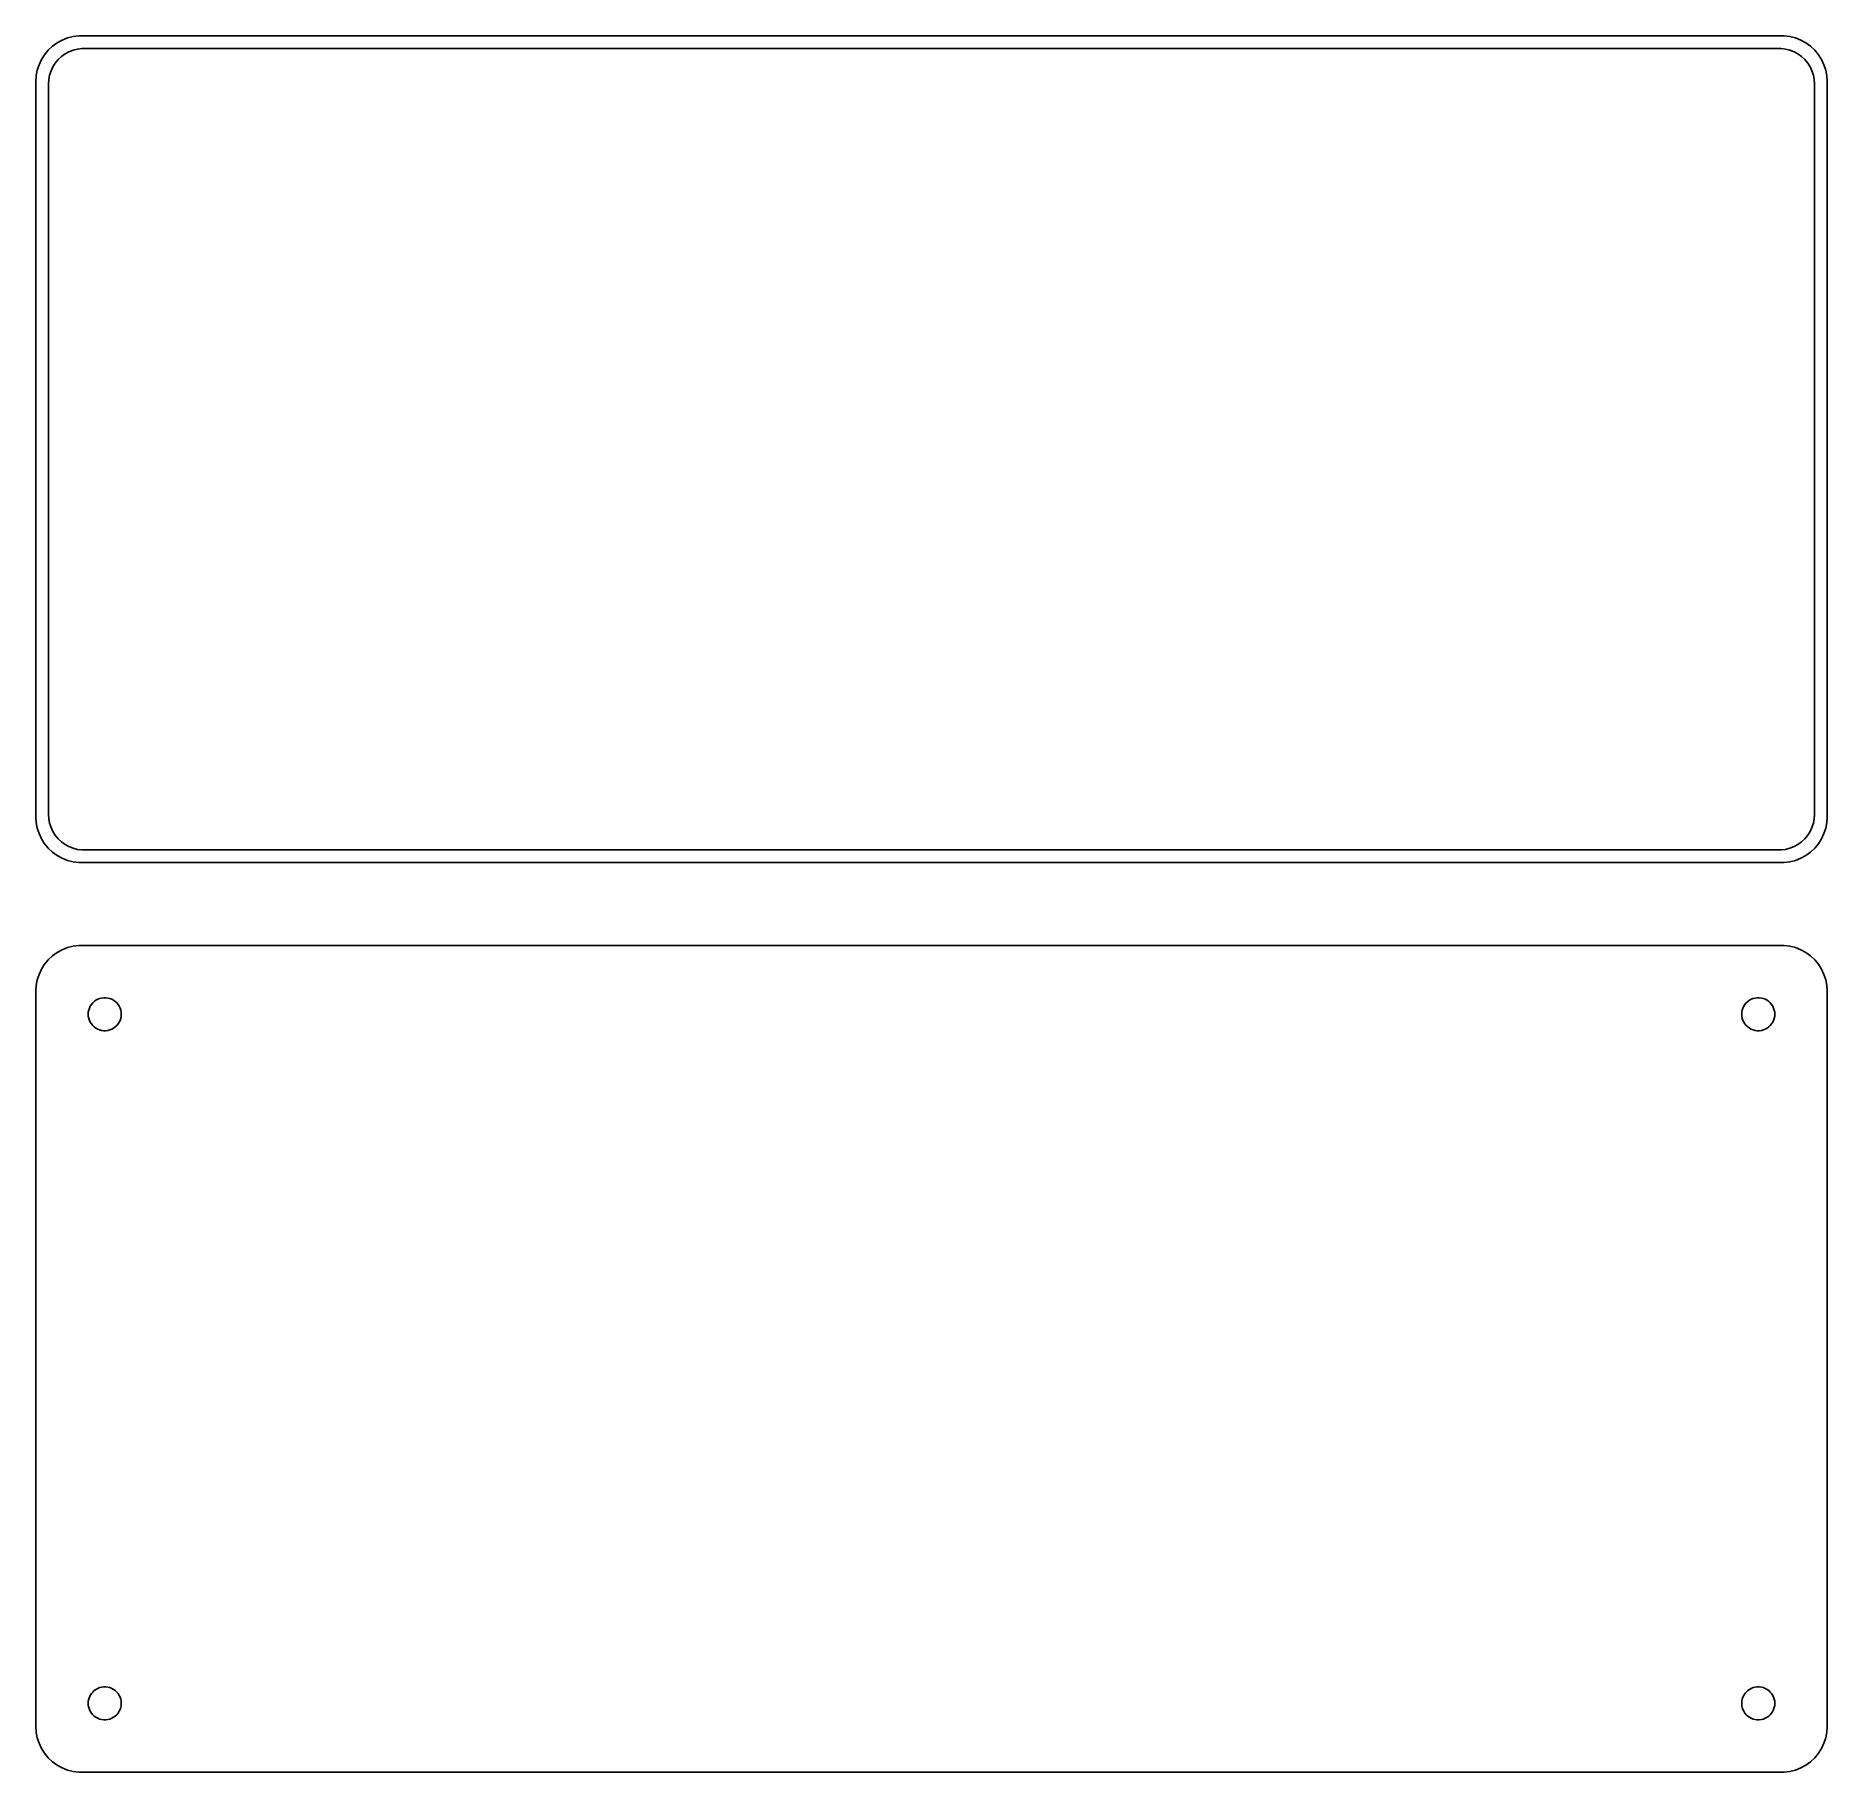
# Model space of a CAD drawing. Header units: metres. Extents: x -98 to 98, y 54 to 243.
import ezdxf

# ---------------------------------------------------------------- set-up
doc = ezdxf.new("R2010")
doc.units = ezdxf.units.M

msp = doc.modelspace()

# ---------------------------------------------------------------- linework, layer by layer
for p, q in [((-95.6871, 241.853), (-96.1448, 241.423)), ((-95.1791, 242.222), (-95.6871, 241.853)), ((-94.6289, 242.524), (-95.1791, 242.222)), ((-94.0451, 242.755), (-94.6289, 242.524)), ((-93.4369, 242.911), (-94.0451, 242.755)), ((-92.8139, 242.99), (-93.4369, 242.911)), ((92.8139, 242.99), (-92.8139, 242.99)), ((93.4369, 242.911), (92.8139, 242.99)), ((94.0451, 242.755), (93.4369, 242.911)), ((94.6289, 242.524), (94.0451, 242.755)), ((95.1791, 242.222), (94.6289, 242.524)), ((95.6871, 241.853), (95.1791, 242.222)), ((96.1448, 241.423), (95.6871, 241.853)), ((-96.8815, 240.409), (-97.1489, 239.841)), ((-96.5451, 240.939), (-96.8815, 240.409)), ((-96.1448, 241.423), (-96.5451, 240.939)), ((-95.6408, 239.614), (-95.3805, 240.024)), ((-95.3805, 240.024), (-95.0707, 240.399)), ((-95.0707, 240.399), (-94.7165, 240.731)), ((-94.7165, 240.731), (-94.3234, 241.017)), ((-94.3234, 241.017), (-93.8975, 241.251)), ((-93.8975, 241.251), (-93.4457, 241.43)), ((-93.4457, 241.43), (-92.9751, 241.551)), ((-92.9751, 241.551), (-92.493, 241.612)), ((-92.493, 241.612), (92.493, 241.612)), ((92.493, 241.612), (92.9751, 241.551)), ((92.9751, 241.551), (93.4457, 241.43)), ((93.4457, 241.43), (93.8975, 241.251)), ((93.8975, 241.251), (94.3234, 241.017)), ((94.3234, 241.017), (94.7165, 240.731)), ((94.7165, 240.731), (95.0707, 240.399)), ((95.0707, 240.399), (95.3805, 240.024)), ((95.3805, 240.024), (95.6408, 239.614)), ((96.5451, 240.939), (96.1448, 241.423)), ((96.8815, 240.409), (96.5451, 240.939)), ((97.1489, 239.841), (96.8815, 240.409)), ((-97.4606, 238.627), (-97.5, 238)), ((-97.5, 238), (-97.5, 158)), ((-97.3429, 239.243), (-97.4606, 238.627)), ((-97.1489, 239.841), (-97.3429, 239.243)), ((-96.1195, 237.75), (-96.089, 238.235)), ((-96.089, 238.235), (-95.9979, 238.712)), ((-95.9979, 238.712), (-95.8477, 239.174)), ((-95.8477, 239.174), (-95.6408, 239.614)), ((95.6408, 239.614), (95.8477, 239.174)), ((95.8477, 239.174), (95.9979, 238.712)), ((95.9979, 238.712), (96.089, 238.235)), ((96.089, 238.235), (96.1195, 237.75)), ((97.3429, 239.243), (97.1489, 239.841)), ((97.4606, 238.627), (97.3429, 239.243)), ((97.5, 238), (97.4606, 238.627)), ((97.5, 158), (97.5, 238)), ((-96.1195, 158.25), (-96.1195, 237.75)), ((96.1195, 237.75), (96.1195, 158.25)), ((-97.5, 158), (-97.4606, 157.373)), ((-96.089, 157.765), (-96.1195, 158.25)), ((96.1195, 158.25), (96.089, 157.765)), ((97.4606, 157.373), (97.5, 158)), ((-97.4606, 157.373), (-97.3429, 156.757)), ((-97.3429, 156.757), (-97.1489, 156.159)), ((-97.1489, 156.159), (-96.8815, 155.591)), ((-95.9979, 157.288), (-96.089, 157.765)), ((-95.8477, 156.826), (-95.9979, 157.288)), ((-95.6408, 156.386), (-95.8477, 156.826)), ((-95.3805, 155.976), (-95.6408, 156.386)), ((95.6408, 156.386), (95.3805, 155.976)), ((95.8477, 156.826), (95.6408, 156.386)), ((95.9979, 157.288), (95.8477, 156.826)), ((96.089, 157.765), (95.9979, 157.288)), ((96.8815, 155.591), (97.1489, 156.159)), ((97.1489, 156.159), (97.3429, 156.757)), ((97.3429, 156.757), (97.4606, 157.373)), ((-96.8815, 155.591), (-96.5451, 155.061)), ((-96.5451, 155.061), (-96.1448, 154.577)), ((-96.1448, 154.577), (-95.6871, 154.147)), ((-95.6871, 154.147), (-95.1791, 153.778)), ((-95.0707, 155.601), (-95.3805, 155.976)), ((-94.7165, 155.269), (-95.0707, 155.601)), ((-94.3234, 154.983), (-94.7165, 155.269)), ((-93.8975, 154.749), (-94.3234, 154.983)), ((-93.4457, 154.57), (-93.8975, 154.749)), ((-92.9751, 154.449), (-93.4457, 154.57)), ((-92.493, 154.388), (-92.9751, 154.449)), ((92.493, 154.388), (-92.493, 154.388)), ((92.9751, 154.449), (92.493, 154.388)), ((93.4457, 154.57), (92.9751, 154.449)), ((93.8975, 154.749), (93.4457, 154.57)), ((94.3234, 154.983), (93.8975, 154.749)), ((94.7165, 155.269), (94.3234, 154.983)), ((95.0707, 155.601), (94.7165, 155.269)), ((95.3805, 155.976), (95.0707, 155.601)), ((95.1791, 153.778), (95.6871, 154.147)), ((95.6871, 154.147), (96.1448, 154.577)), ((96.1448, 154.577), (96.5451, 155.061)), ((96.5451, 155.061), (96.8815, 155.591)), ((-95.1791, 153.778), (-94.6289, 153.476)), ((-94.6289, 153.476), (-94.0451, 153.245)), ((-94.0451, 153.245), (-93.4369, 153.089)), ((-93.4369, 153.089), (-92.8139, 153.01)), ((-92.8139, 153.01), (92.8139, 153.01)), ((92.8139, 153.01), (93.4369, 153.089)), ((93.4369, 153.089), (94.0451, 153.245)), ((94.0451, 153.245), (94.6289, 153.476)), ((94.6289, 153.476), (95.1791, 153.778)), ((-96.1448, 142.423), (-96.5451, 141.939)), ((-95.6871, 142.853), (-96.1448, 142.423)), ((-95.1791, 143.222), (-95.6871, 142.853)), ((-94.6289, 143.524), (-95.1791, 143.222)), ((-94.0451, 143.755), (-94.6289, 143.524)), ((-93.4369, 143.911), (-94.0451, 143.755)), ((-92.8139, 143.99), (-93.4369, 143.911)), ((92.8139, 143.99), (-92.8139, 143.99)), ((93.4369, 143.911), (92.8139, 143.99)), ((94.0451, 143.755), (93.4369, 143.911)), ((94.6289, 143.524), (94.0451, 143.755)), ((95.1791, 143.222), (94.6289, 143.524)), ((95.6871, 142.853), (95.1791, 143.222)), ((96.1448, 142.423), (95.6871, 142.853)), ((96.5451, 141.939), (96.1448, 142.423)), ((-97.1489, 140.841), (-97.3429, 140.243)), ((-96.8815, 141.409), (-97.1489, 140.841)), ((-96.5451, 141.939), (-96.8815, 141.409)), ((96.8815, 141.409), (96.5451, 141.939)), ((97.1489, 140.841), (96.8815, 141.409)), ((97.3429, 140.243), (97.1489, 140.841)), ((-97.4606, 139.627), (-97.5, 139)), ((-97.5, 139), (-97.5, 59)), ((-97.3429, 140.243), (-97.4606, 139.627)), ((97.4606, 139.627), (97.3429, 140.243)), ((97.5, 139), (97.4606, 139.627)), ((97.5, 59), (97.5, 139)), ((-91.8, 136.5), (-91.7858, 136.726)), ((-91.7858, 136.274), (-91.8, 136.5)), ((-91.7858, 136.726), (-91.7434, 136.948)), ((-91.7434, 136.948), (-91.6736, 137.163)), ((-91.6736, 137.163), (-91.5773, 137.367)), ((-91.5773, 137.367), (-91.4562, 137.558)), ((-91.4562, 137.558), (-91.3121, 137.732)), ((-91.3121, 137.732), (-91.1474, 137.887)), ((-91.1474, 137.887), (-90.9645, 138.02)), ((-90.9645, 138.02), (-90.7664, 138.129)), ((-90.7664, 138.129), (-90.5562, 138.212)), ((-90.5562, 138.212), (-90.3373, 138.268)), ((-90.3373, 138.268), (-90.113, 138.296)), ((-90.113, 138.296), (-89.887, 138.296)), ((-89.887, 138.296), (-89.6627, 138.268)), ((-89.6627, 138.268), (-89.4438, 138.212)), ((-89.4438, 138.212), (-89.2336, 138.129)), ((-89.2336, 138.129), (-89.0355, 138.02)), ((-89.0355, 138.02), (-88.8526, 137.887)), ((-88.8526, 137.887), (-88.6879, 137.732)), ((-88.6879, 137.732), (-88.5438, 137.558)), ((-88.5438, 137.558), (-88.4226, 137.367)), ((-88.4226, 137.367), (-88.3264, 137.163)), ((-88.3264, 137.163), (-88.2565, 136.948)), ((-88.2565, 136.948), (-88.2142, 136.726)), ((-88.2142, 136.726), (-88.2, 136.5)), ((-88.2, 136.5), (-88.2142, 136.274)), ((88.2, 136.5), (88.2142, 136.726)), ((88.2142, 136.274), (88.2, 136.5)), ((88.2142, 136.726), (88.2565, 136.948)), ((88.2565, 136.948), (88.3264, 137.163)), ((88.3264, 137.163), (88.4226, 137.367)), ((88.4226, 137.367), (88.5438, 137.558)), ((88.5438, 137.558), (88.6879, 137.732)), ((88.6879, 137.732), (88.8526, 137.887)), ((88.8526, 137.887), (89.0355, 138.02)), ((89.0355, 138.02), (89.2336, 138.129)), ((89.2336, 138.129), (89.4438, 138.212)), ((89.4438, 138.212), (89.6627, 138.268)), ((89.6627, 138.268), (89.887, 138.296)), ((89.887, 138.296), (90.113, 138.296)), ((90.113, 138.296), (90.3373, 138.268)), ((90.3373, 138.268), (90.5562, 138.212)), ((90.5562, 138.212), (90.7664, 138.129)), ((90.7664, 138.129), (90.9645, 138.02)), ((90.9645, 138.02), (91.1474, 137.887)), ((91.1474, 137.887), (91.3121, 137.732)), ((91.3121, 137.732), (91.4562, 137.558)), ((91.4562, 137.558), (91.5773, 137.367)), ((91.5773, 137.367), (91.6736, 137.163)), ((91.6736, 137.163), (91.7434, 136.948)), ((91.7434, 136.948), (91.7858, 136.726)), ((91.7858, 136.726), (91.8, 136.5)), ((91.8, 136.5), (91.7858, 136.274)), ((-91.7434, 136.052), (-91.7858, 136.274)), ((-91.6736, 135.837), (-91.7434, 136.052)), ((-91.5773, 135.633), (-91.6736, 135.837)), ((-91.4562, 135.442), (-91.5773, 135.633)), ((-91.3121, 135.268), (-91.4562, 135.442)), ((-91.1474, 135.113), (-91.3121, 135.268)), ((-90.9645, 134.98), (-91.1474, 135.113)), ((-90.7664, 134.871), (-90.9645, 134.98)), ((-90.5562, 134.788), (-90.7664, 134.871)), ((-90.3373, 134.732), (-90.5562, 134.788)), ((-90.113, 134.704), (-90.3373, 134.732)), ((-89.887, 134.704), (-90.113, 134.704)), ((-89.6627, 134.732), (-89.887, 134.704)), ((-89.4438, 134.788), (-89.6627, 134.732)), ((-89.2336, 134.871), (-89.4438, 134.788)), ((-89.0355, 134.98), (-89.2336, 134.871)), ((-88.8526, 135.113), (-89.0355, 134.98)), ((-88.6879, 135.268), (-88.8526, 135.113)), ((-88.5438, 135.442), (-88.6879, 135.268)), ((-88.4226, 135.633), (-88.5438, 135.442)), ((-88.3264, 135.837), (-88.4226, 135.633)), ((-88.2565, 136.052), (-88.3264, 135.837)), ((-88.2142, 136.274), (-88.2565, 136.052)), ((88.2565, 136.052), (88.2142, 136.274)), ((88.3264, 135.837), (88.2565, 136.052)), ((88.4226, 135.633), (88.3264, 135.837)), ((88.5438, 135.442), (88.4226, 135.633)), ((88.6879, 135.268), (88.5438, 135.442)), ((88.8526, 135.113), (88.6879, 135.268)), ((89.0355, 134.98), (88.8526, 135.113)), ((89.2336, 134.871), (89.0355, 134.98)), ((89.4438, 134.788), (89.2336, 134.871)), ((89.6627, 134.732), (89.4438, 134.788)), ((89.887, 134.704), (89.6627, 134.732)), ((90.113, 134.704), (89.887, 134.704)), ((90.3373, 134.732), (90.113, 134.704)), ((90.5562, 134.788), (90.3373, 134.732)), ((90.7664, 134.871), (90.5562, 134.788)), ((90.9645, 134.98), (90.7664, 134.871)), ((91.1474, 135.113), (90.9645, 134.98)), ((91.3121, 135.268), (91.1474, 135.113)), ((91.4562, 135.442), (91.3121, 135.268)), ((91.5773, 135.633), (91.4562, 135.442)), ((91.6736, 135.837), (91.5773, 135.633)), ((91.7434, 136.052), (91.6736, 135.837)), ((91.7858, 136.274), (91.7434, 136.052)), ((-91.5773, 62.3672), (-91.4562, 62.558)), ((-91.4562, 62.558), (-91.3121, 62.7322)), ((-91.3121, 62.7322), (-91.1474, 62.8869)), ((-91.1474, 62.8869), (-90.9645, 63.0198)), ((-90.9645, 63.0198), (-90.7664, 63.1287)), ((-90.7664, 63.1287), (-90.5562, 63.2119)), ((-90.5562, 63.2119), (-90.3373, 63.2681)), ((-90.3373, 63.2681), (-90.113, 63.2964)), ((-90.113, 63.2964), (-89.887, 63.2964)), ((-89.887, 63.2964), (-89.6627, 63.2681)), ((-89.6627, 63.2681), (-89.4438, 63.2119)), ((-89.4438, 63.2119), (-89.2336, 63.1287)), ((-89.2336, 63.1287), (-89.0355, 63.0198)), ((-89.0355, 63.0198), (-88.8526, 62.8869)), ((-88.8526, 62.8869), (-88.6879, 62.7322)), ((-88.6879, 62.7322), (-88.5438, 62.558)), ((-88.5438, 62.558), (-88.4226, 62.3672)), ((88.4226, 62.3672), (88.5438, 62.558)), ((88.5438, 62.558), (88.6879, 62.7322)), ((88.6879, 62.7322), (88.8526, 62.8869)), ((88.8526, 62.8869), (89.0355, 63.0198)), ((89.0355, 63.0198), (89.2336, 63.1287)), ((89.2336, 63.1287), (89.4438, 63.2119)), ((89.4438, 63.2119), (89.6627, 63.2681)), ((89.6627, 63.2681), (89.887, 63.2964)), ((89.887, 63.2964), (90.113, 63.2964)), ((90.113, 63.2964), (90.3373, 63.2681)), ((90.3373, 63.2681), (90.5562, 63.2119)), ((90.5562, 63.2119), (90.7664, 63.1287)), ((90.7664, 63.1287), (90.9645, 63.0198)), ((90.9645, 63.0198), (91.1474, 62.8869)), ((91.1474, 62.8869), (91.3121, 62.7322)), ((91.3121, 62.7322), (91.4562, 62.558)), ((91.4562, 62.558), (91.5773, 62.3672)), ((-91.8, 61.5), (-91.7858, 61.7256)), ((-91.7858, 61.2744), (-91.8, 61.5)), ((-91.7858, 61.7256), (-91.7434, 61.9476)), ((-91.7434, 61.0524), (-91.7858, 61.2744)), ((-91.7434, 61.9476), (-91.6736, 62.1626)), ((-91.6736, 60.8374), (-91.7434, 61.0524)), ((-91.6736, 62.1626), (-91.5773, 62.3672)), ((-91.5773, 60.6328), (-91.6736, 60.8374)), ((-91.4562, 60.442), (-91.5773, 60.6328)), ((-88.4226, 60.6328), (-88.5438, 60.442)), ((-88.4226, 62.3672), (-88.3264, 62.1626)), ((-88.3264, 60.8374), (-88.4226, 60.6328)), ((-88.3264, 62.1626), (-88.2565, 61.9476)), ((-88.2565, 61.0524), (-88.3264, 60.8374)), ((-88.2565, 61.9476), (-88.2142, 61.7256)), ((-88.2142, 61.2744), (-88.2565, 61.0524)), ((-88.2142, 61.7256), (-88.2, 61.5)), ((-88.2, 61.5), (-88.2142, 61.2744)), ((88.2, 61.5), (88.2142, 61.7256)), ((88.2142, 61.2744), (88.2, 61.5)), ((88.2142, 61.7256), (88.2565, 61.9476)), ((88.2565, 61.0524), (88.2142, 61.2744)), ((88.2565, 61.9476), (88.3264, 62.1626)), ((88.3264, 60.8374), (88.2565, 61.0524)), ((88.3264, 62.1626), (88.4226, 62.3672)), ((88.4226, 60.6328), (88.3264, 60.8374)), ((88.5438, 60.442), (88.4226, 60.6328)), ((91.5773, 60.6328), (91.4562, 60.442)), ((91.5773, 62.3672), (91.6736, 62.1626)), ((91.6736, 60.8374), (91.5773, 60.6328)), ((91.6736, 62.1626), (91.7434, 61.9476)), ((91.7434, 61.0524), (91.6736, 60.8374)), ((91.7434, 61.9476), (91.7858, 61.7256)), ((91.7858, 61.2744), (91.7434, 61.0524)), ((91.7858, 61.7256), (91.8, 61.5)), ((91.8, 61.5), (91.7858, 61.2744)), ((-97.5, 59), (-97.4606, 58.3733)), ((-91.3121, 60.2678), (-91.4562, 60.442)), ((-91.1474, 60.1131), (-91.3121, 60.2678)), ((-90.9645, 59.9802), (-91.1474, 60.1131)), ((-90.7664, 59.8713), (-90.9645, 59.9802)), ((-90.5562, 59.7881), (-90.7664, 59.8713)), ((-90.3373, 59.7319), (-90.5562, 59.7881)), ((-90.113, 59.7036), (-90.3373, 59.7319)), ((-89.887, 59.7036), (-90.113, 59.7036)), ((-89.6627, 59.7319), (-89.887, 59.7036)), ((-89.4438, 59.7881), (-89.6627, 59.7319)), ((-89.2336, 59.8713), (-89.4438, 59.7881)), ((-89.0355, 59.9802), (-89.2336, 59.8713)), ((-88.8526, 60.1131), (-89.0355, 59.9802)), ((-88.6879, 60.2678), (-88.8526, 60.1131)), ((-88.5438, 60.442), (-88.6879, 60.2678)), ((88.6879, 60.2678), (88.5438, 60.442)), ((88.8526, 60.1131), (88.6879, 60.2678)), ((89.0355, 59.9802), (88.8526, 60.1131)), ((89.2336, 59.8713), (89.0355, 59.9802)), ((89.4438, 59.7881), (89.2336, 59.8713)), ((89.6627, 59.7319), (89.4438, 59.7881)), ((89.887, 59.7036), (89.6627, 59.7319)), ((90.113, 59.7036), (89.887, 59.7036)), ((90.3373, 59.7319), (90.113, 59.7036)), ((90.5562, 59.7881), (90.3373, 59.7319)), ((90.7664, 59.8713), (90.5562, 59.7881)), ((90.9645, 59.9802), (90.7664, 59.8713)), ((91.1474, 60.1131), (90.9645, 59.9802)), ((91.3121, 60.2678), (91.1474, 60.1131)), ((91.4562, 60.442), (91.3121, 60.2678)), ((97.4606, 58.3733), (97.5, 59)), ((-97.4606, 58.3733), (-97.3429, 57.7566)), ((-97.3429, 57.7566), (-97.1489, 57.1594)), ((-97.1489, 57.1594), (-96.8815, 56.5912)), ((-96.8815, 56.5912), (-96.5451, 56.0611)), ((96.5451, 56.0611), (96.8815, 56.5912)), ((96.8815, 56.5912), (97.1489, 57.1594)), ((97.1489, 57.1594), (97.3429, 57.7566)), ((97.3429, 57.7566), (97.4606, 58.3733)), ((-96.5451, 56.0611), (-96.1448, 55.5773)), ((-96.1448, 55.5773), (-95.6871, 55.1474)), ((-95.6871, 55.1474), (-95.1791, 54.7784)), ((-95.1791, 54.7784), (-94.6289, 54.4759)), ((94.6289, 54.4759), (95.1791, 54.7784)), ((95.1791, 54.7784), (95.6871, 55.1474)), ((95.6871, 55.1474), (96.1448, 55.5773)), ((96.1448, 55.5773), (96.5451, 56.0611)), ((-94.6289, 54.4759), (-94.0451, 54.2447)), ((-94.0451, 54.2447), (-93.4369, 54.0886)), ((-93.4369, 54.0886), (-92.8139, 54.0099)), ((-92.8139, 54.0099), (92.8139, 54.0099)), ((92.8139, 54.0099), (93.4369, 54.0886)), ((93.4369, 54.0886), (94.0451, 54.2447)), ((94.0451, 54.2447), (94.6289, 54.4759))]:
    msp.add_line(p, q)

doc.saveas('drawing.dxf')
